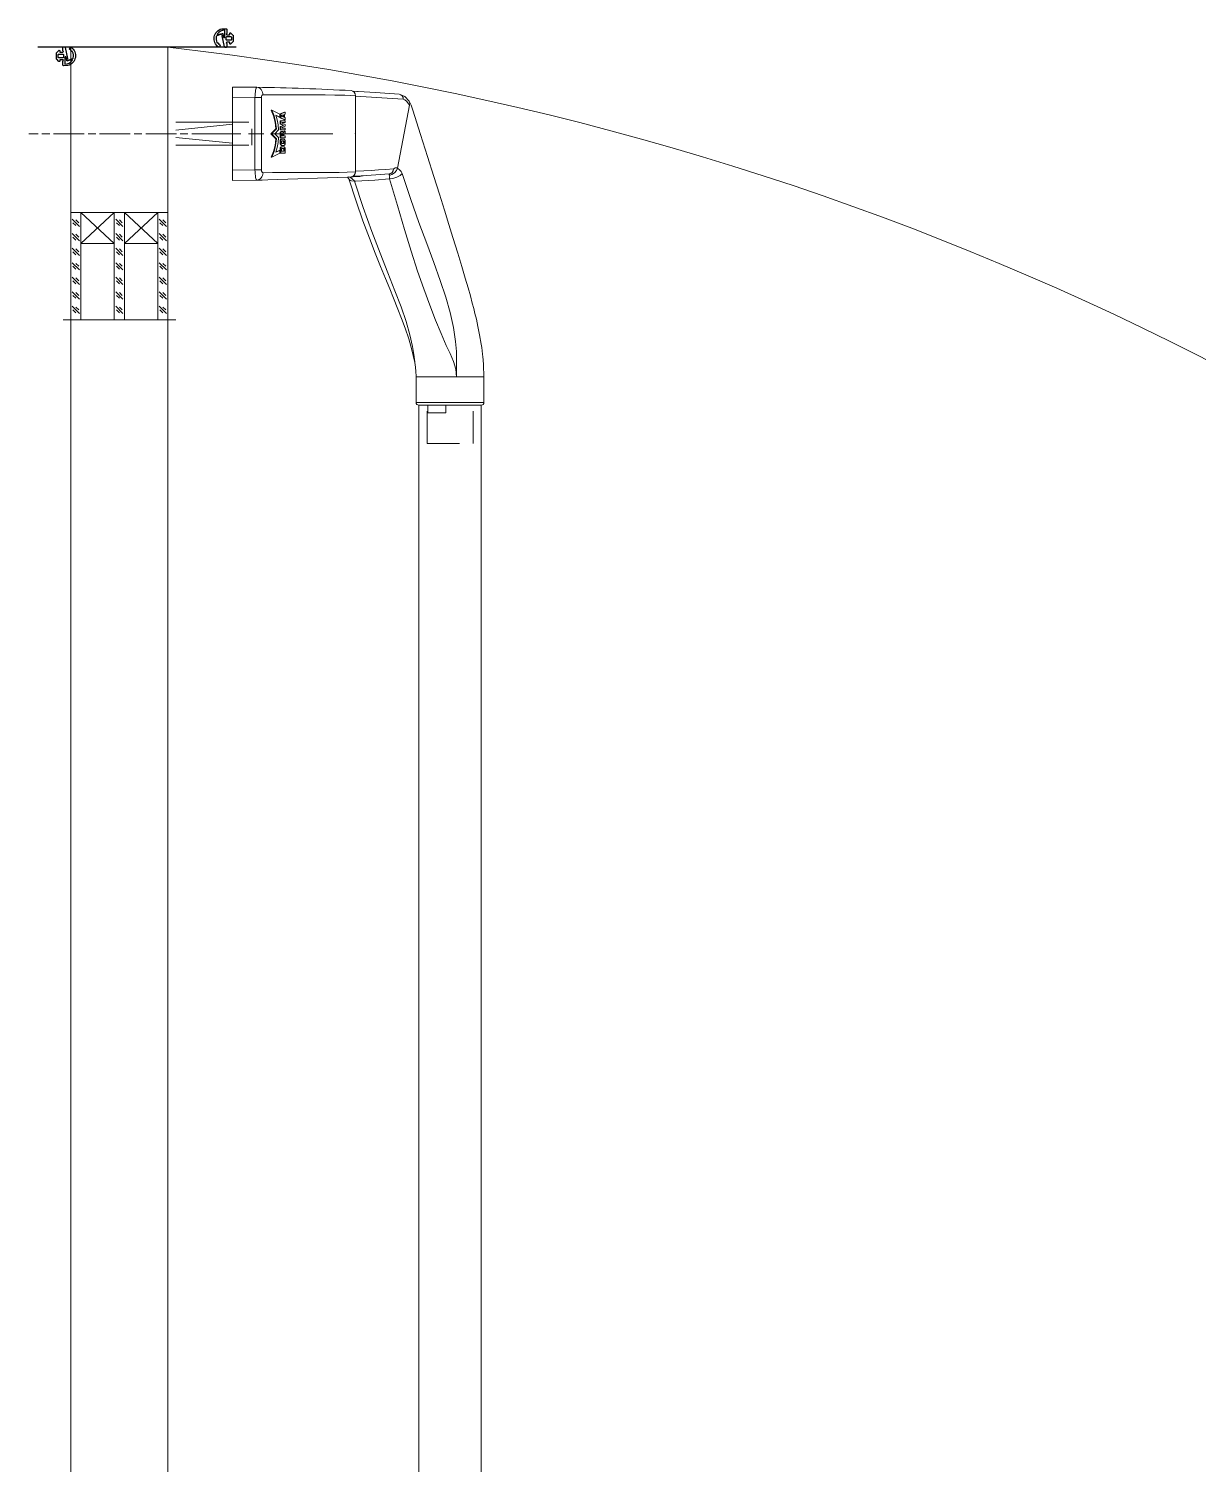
# Model space of a CAD drawing. Header units: millimetres. Extents: x -7155 to 483283, y -227682 to 148426.
# Drawn here: x 30715 to 31172, y 101238 to 101798 of the extents above; entities that cross this region are included whole.
import ezdxf

# ---------------------------------------------------------------- set-up
doc = ezdxf.new("R2010")
doc.units = ezdxf.units.MM
for name, pattern in [('CENTER', [50.8, 31.75, -6.35, 6.35, -6.35]), ('CENTER2', [28.575, 19.05, -3.175, 3.175, -3.175]), ('CENTERLINE', [30, 12, -1.5, 3, -1.5, 12]), ('HIDDEN', [9.525, 6.35, -3.175])]:
    doc.linetypes.add(name, pattern=pattern)
for name, color, linetype, lineweight in [('Al', 59, 'Continuous', 13), ('Cen', 1, 'CENTER2', 13), ('АР_Двери_внутренние_антипаника', 7, 'Continuous', 0), ('Витражные конструкции', 252, 'Continuous', 15)]:
    doc.layers.add(name, color=color, linetype=linetype, lineweight=lineweight)
doc.layers.add('CENTER', color=1, linetype='CENTER')

# ---------------------------------------------------------------- blocks, each defined once
blk = doc.blocks.new('UUNEW01NEW00')
at = {"layer": 'АР_Двери_внутренние_антипаника', "color": 1, "linetype": 'CENTERLINE'}
blk.add_line((0, 4.38), (0, 25.96), dxfattribs=at)
at = {"layer": 'АР_Двери_внутренние_антипаника', "color": 40, "linetype": 'Continuous'}
for p, q in [((-9.12, 23.97), (9.12, 23.97)), ((-9.07, 19.28), (-9.12, 23.97)), ((9.12, 23.97), (9.07, 19.28)), ((-9.05, 18.23), (-9.07, 19.28)), ((-9.03, 17.12), (-9.05, 18.23)), ((-8.45, 1.55), (-9.03, 17.12)), ((-8.8, 1.31), (-13.17, -0.12)), ((-8.45, 1.55), (-8.8, 1.31)), ((8.32, 0.49), (8.04, -3.92)), ((-20.37, -2.73), (-23.32, -3.88)), ((-17.01, -1.48), (-20.37, -2.73)), ((-13.17, -0.12), (-17.01, -1.48)), ((-25.93, -4.93), (-28.24, -5.88)), ((-23.32, -3.88), (-25.93, -4.93)), ((8.04, -3.92), (7.71, -8.57)), ((-34.25, -8.32), (-36.07, -9.02)), ((-32.12, -7.47), (-34.25, -8.32)), ((-30.3, -6.72), (-32.12, -7.47)), ((-28.24, -5.88), (-30.3, -6.72)), ((-42.2, -11.05), (-44.43, -11.56)), ((-40.03, -10.41), (-42.2, -11.05)), ((-37.96, -9.71), (-40.03, -10.41)), ((-36.07, -9.02), (-37.96, -9.71)), ((-0.17, -12.73), (4.59, -11.21)), ((4.59, -11.21), (5.55, -10.9)), ((5.55, -10.9), (6.38, -10.48)), ((6.38, -10.48), (7.29, -9.64)), ((7.29, -9.64), (7.62, -8.87)), ((7.62, -8.87), (7.67, -8.72)), ((7.67, -8.72), (7.71, -8.57)), ((-53, -19.47), (-53, -12.36)), ((-47.5, -11.86), (-52.5, -11.86)), ((-47.5, -11.87), (-46.28, -11.81)), ((-45.08, -11.67), (-46.28, -11.81)), ((-44.35, -11.54), (-45.08, -11.67)), ((-4.47, -14.09), (-0.17, -12.73)), ((-14.92, -17.4), (-11.81, -16.42)), ((-11.81, -16.42), (-8.33, -15.32)), ((-8.33, -15.32), (-4.47, -14.09)), ((-53, -24.6), (-53, -19.47)), ((-23.32, -20.01), (-20.24, -19.06)), ((-20.24, -19.06), (-17.73, -18.28)), ((-17.73, -18.28), (-14.92, -17.4)), ((-31.67, -22.45), (-30.09, -22.01)), ((-30.09, -22.01), (-28.19, -21.47)), ((-28.19, -21.47), (-25.96, -20.81)), ((-25.96, -20.81), (-23.32, -20.01)), ((-52.5, -25.1), (-47.5, -25.1)), ((-47.5, -25.09), (-45.11, -25.02)), ((-45.11, -25.02), (-44.13, -24.95)), ((-44.13, -24.95), (-43.58, -24.9)), ((-43.58, -24.9), (-43.02, -24.84)), ((-43.02, -24.84), (-42.41, -24.76)), ((-42.41, -24.76), (-41.77, -24.68)), ((-41.77, -24.68), (-41.09, -24.58)), ((-41.09, -24.58), (-39.25, -24.26)), ((-39.25, -24.26), (-37.63, -23.93)), ((-37.63, -23.93), (-36.23, -23.62)), ((-36.23, -23.62), (-35.09, -23.34)), ((-35.09, -23.34), (-34.16, -23.11)), ((-34.16, -23.11), (-33.06, -22.83)), ((-33.06, -22.83), (-31.67, -22.45))]:
    blk.add_line(p, q, dxfattribs=at)
at = {"layer": 'АР_Двери_внутренние_антипаника', "color": 1, "linetype": 'Continuous'}
for p, q in [((-7.13, 23.97), (-7.07, 19.61)), ((7.07, 19.61), (7.13, 23.97)), ((-9.07, 19.28), (-8.93, 19.39)), ((-9.07, 19.28), (-8.96, 18.82)), ((-8.96, 18.82), (-8.82, 18.6)), ((-8.93, 19.39), (-8.52, 19.49)), ((-8.82, 18.6), (-8.63, 18.4)), ((-8.63, 18.4), (-8.4, 18.24)), ((-8.52, 19.49), (-8.21, 19.54)), ((-8.4, 18.24), (-8.14, 18.13)), ((-8.21, 19.54), (-7.85, 19.57)), ((-8.14, 18.13), (-7.61, 18.04)), ((-7.85, 19.57), (-7.47, 19.6)), ((-7.57, 18.16), (-7.61, 18.04)), ((-7.61, 18.04), (-7.59, 16.21)), ((-7.45, 18.26), (-7.57, 18.16)), ((-7.47, 19.6), (-7.07, 19.61)), ((-7.37, 18.3), (-7.45, 18.26)), ((-7.28, 18.32), (-7.37, 18.3)), ((-7.18, 18.34), (-7.28, 18.32)), ((-7.07, 18.35), (-7.18, 18.34)), ((-7.07, 19.61), (7.07, 19.61)), ((-7.07, 19.61), (-7.07, 18.35)), ((7.07, 18.35), (-7.07, 18.35)), ((7.07, 19.61), (7.07, 18.35)), ((7.07, 19.61), (7.47, 19.6)), ((7.18, 18.34), (7.07, 18.35)), ((7.28, 18.32), (7.18, 18.34)), ((7.45, 18.26), (7.28, 18.32)), ((7.57, 18.16), (7.45, 18.26)), ((7.47, 19.6), (7.85, 19.57)), ((7.61, 18.04), (7.57, 18.16)), ((7.59, 16.24), (7.61, 18.04)), ((7.61, 18.04), (8.14, 18.13)), ((7.85, 19.57), (8.21, 19.54)), ((8.14, 18.13), (8.4, 18.24)), ((8.21, 19.54), (8.53, 19.49)), ((8.4, 18.24), (8.63, 18.4)), ((8.53, 19.49), (8.93, 19.39)), ((8.63, 18.4), (8.82, 18.6)), ((8.82, 18.6), (8.96, 18.82)), ((8.93, 19.39), (9.07, 19.28)), ((8.96, 18.82), (9.07, 19.28)), ((-7.59, 16.21), (-7.59, 14.07)), ((-7.59, 14.07), (-7.59, 12.15)), ((-3.49, 16), (-4.59, 16.43)), ((-4.59, 16.43), (-4.59, 16.31)), ((-3.49, 15.88), (-4.59, 16.31)), ((-4.59, 16.31), (-3.82, 14.76)), ((-3.82, 14.76), (-3.25, 14.76)), ((-3.02, 14.7), (-3.79, 14.7)), ((-3.79, 14.7), (-3.79, 14.58)), ((-3.02, 14.58), (-3.79, 14.58)), ((-3.79, 14.58), (-3.79, 13.71)), ((-3.25, 14.76), (-3.62, 15.51)), ((-3.62, 15.51), (-2.7, 15.27)), ((-3.25, 14.88), (-3.56, 15.49)), ((-2.27, 15.69), (-3.49, 16)), ((-2.27, 15.58), (-3.49, 15.88)), ((-3.07, 14.4), (-3.42, 14.4)), ((-3.42, 14.4), (-3.42, 13.89)), ((-3.25, 14.88), (-3.25, 14.76)), ((-3.03, 14.4), (-3.07, 14.4)), ((-2.99, 14.39), (-3.03, 14.4)), ((-3.02, 14.7), (-3.02, 14.58)), ((-2.93, 14.69), (-3.02, 14.7)), ((-2.93, 14.58), (-3.02, 14.58)), ((-3, 14.01), (-2.97, 14.02)), ((-2.96, 14.38), (-2.99, 14.39)), ((-2.97, 14.02), (-2.94, 14.03)), ((-2.93, 14.37), (-2.96, 14.38)), ((-2.94, 14.03), (-2.91, 14.04)), ((-2.85, 14.68), (-2.93, 14.69)), ((-2.85, 14.56), (-2.93, 14.58)), ((-2.9, 14.35), (-2.93, 14.37)), ((-2.91, 14.04), (-2.89, 14.06)), ((-2.88, 14.33), (-2.9, 14.35)), ((-2.89, 14.06), (-2.88, 14.08)), ((-2.87, 14.31), (-2.88, 14.33)), ((-2.88, 14.08), (-2.87, 14.1)), ((-2.87, 14.28), (-2.87, 14.31)), ((-2.87, 14), (-2.87, 14.28)), ((-2.87, 14.12), (-2.87, 14)), ((-2.87, 14.1), (-2.87, 14.12)), ((-2.78, 14.66), (-2.85, 14.68)), ((-2.78, 14.54), (-2.85, 14.56)), ((-2.71, 14.63), (-2.78, 14.66)), ((-2.71, 14.52), (-2.78, 14.54)), ((-2.65, 14.6), (-2.71, 14.63)), ((-2.65, 14.48), (-2.71, 14.52)), ((-2.7, 15.27), (-1.73, 15.11)), ((-2.6, 14.56), (-2.65, 14.6)), ((-2.6, 14.44), (-2.65, 14.48)), ((-2.57, 14.51), (-2.6, 14.56)), ((-2.57, 14.4), (-2.6, 14.44)), ((-2.54, 14.47), (-2.57, 14.51)), ((-2.54, 14.35), (-2.57, 14.4)), ((-2.54, 14.42), (-2.54, 14.47)), ((-2.54, 14.42), (-2.54, 14.3)), ((-2.54, 14.3), (-2.54, 14.35)), ((-2.54, 13.98), (-2.54, 14.3)), ((-2.27, 14.47), (-2.28, 14.42)), ((-2.28, 14.42), (-2.28, 14.3)), ((-2.27, 14.36), (-2.28, 14.3)), ((-2.28, 14.3), (-2.28, 13.98)), ((-0.97, 15.52), (-2.27, 15.69)), ((-0.97, 15.4), (-2.27, 15.58)), ((-2.24, 14.52), (-2.27, 14.47)), ((-2.24, 14.41), (-2.27, 14.36)), ((-2.2, 14.57), (-2.24, 14.52)), ((-2.2, 14.46), (-2.24, 14.41)), ((-2.14, 14.61), (-2.2, 14.57)), ((-2.14, 14.5), (-2.2, 14.46)), ((-2.07, 14.65), (-2.14, 14.61)), ((-2.07, 14.53), (-2.14, 14.5)), ((-1.98, 14.67), (-2.07, 14.65)), ((-1.98, 14.56), (-2.07, 14.53)), ((-1.89, 14.69), (-1.98, 14.67)), ((-1.89, 14.57), (-1.98, 14.56)), ((-1.89, 14.32), (-1.9, 14.3)), ((-1.9, 14.3), (-1.9, 14.28)), ((-1.9, 14.28), (-1.9, 14)), ((-1.9, 14.12), (-1.9, 14.1)), ((-1.9, 14.1), (-1.88, 14.07)), ((-1.8, 14.7), (-1.89, 14.69)), ((-1.8, 14.58), (-1.89, 14.57)), ((-1.87, 14.34), (-1.89, 14.32)), ((-1.88, 14.07), (-1.87, 14.05)), ((-1.85, 14.36), (-1.87, 14.34)), ((-1.87, 14.05), (-1.84, 14.04)), ((-1.83, 14.37), (-1.85, 14.36)), ((-1.84, 14.04), (-1.81, 14.02)), ((-1.8, 14.38), (-1.83, 14.37)), ((-1.81, 14.02), (-1.78, 14.01)), ((-1.8, 14.7), (-1.8, 14.58)), ((-1.51, 14.7), (-1.8, 14.7)), ((-1.51, 14.58), (-1.8, 14.58)), ((-1.77, 14.39), (-1.8, 14.38)), ((-1.73, 14.4), (-1.77, 14.39)), ((-1.73, 15.11), (-0.73, 15.02)), ((-1.7, 14.4), (-1.73, 14.4)), ((-1.61, 14.4), (-1.7, 14.4)), ((-1.57, 14.4), (-1.61, 14.4)), ((-1.53, 14.39), (-1.57, 14.4)), ((-1.54, 14.01), (-1.51, 14.02)), ((-1.49, 14.38), (-1.53, 14.39)), ((-1.51, 14.7), (-1.51, 14.58)), ((-1.42, 14.69), (-1.51, 14.7)), ((-1.42, 14.58), (-1.51, 14.58)), ((-1.51, 14.02), (-1.48, 14.03)), ((-1.46, 14.37), (-1.49, 14.38)), ((-1.48, 14.03), (-1.45, 14.04)), ((-1.44, 14.35), (-1.46, 14.37)), ((-1.45, 14.04), (-1.43, 14.06)), ((-1.42, 14.33), (-1.44, 14.35)), ((-1.43, 14.06), (-1.42, 14.08)), ((-1.34, 14.68), (-1.42, 14.69)), ((-1.34, 14.56), (-1.42, 14.58)), ((-1.41, 14.31), (-1.42, 14.33)), ((-1.42, 14.08), (-1.41, 14.1)), ((-1.41, 14.28), (-1.41, 14.31)), ((-1.41, 14), (-1.41, 14.28)), ((-1.41, 14.12), (-1.41, 14)), ((-1.41, 14.1), (-1.41, 14.12)), ((-1.27, 14.66), (-1.34, 14.68)), ((-1.27, 14.54), (-1.34, 14.56)), ((-1.2, 14.63), (-1.27, 14.66)), ((-1.2, 14.52), (-1.27, 14.54)), ((-1.14, 14.6), (-1.2, 14.63)), ((-1.14, 14.48), (-1.2, 14.52)), ((-1.09, 14.56), (-1.14, 14.6)), ((-1.09, 14.44), (-1.14, 14.48)), ((-1.05, 14.51), (-1.09, 14.56)), ((-1.05, 14.4), (-1.09, 14.44)), ((-1.03, 14.47), (-1.05, 14.51)), ((-1.03, 14.35), (-1.05, 14.4)), ((-1.03, 14.42), (-1.03, 14.47)), ((-1.03, 14.42), (-1.03, 14.3)), ((-1.03, 14.3), (-1.03, 14.35)), ((-1.03, 13.98), (-1.03, 14.3)), ((0, 16.49), (-0.97, 15.52)), ((0, 16.38), (-0.97, 15.4)), ((-0.97, 15.52), (-0.97, 15.4)), ((0, 14.7), (-0.77, 14.7)), ((-0.77, 14.7), (-0.77, 14.58)), ((0, 14.58), (-0.77, 14.58)), ((-0.77, 14.58), (-0.77, 13.71)), ((-0.73, 15.02), (0, 15.75)), ((-0.12, 14.42), (-0.44, 14.42)), ((-0.44, 14.42), (-0.44, 14.2)), ((-0.44, 14.32), (-0.12, 14.32)), ((-0.44, 14.2), (-0.12, 14.2)), ((-0.44, 14.07), (-0.21, 14.07)), ((-0.44, 13.71), (-0.44, 14.07)), ((-0.21, 14.07), (0.04, 13.71)), ((-0.09, 14.42), (-0.12, 14.42)), ((-0.12, 14.32), (-0.12, 14.2)), ((-0.12, 14.32), (-0.09, 14.32)), ((-0.12, 14.2), (-0.09, 14.21)), ((-0.07, 14.41), (-0.09, 14.42)), ((-0.09, 14.32), (-0.06, 14.33)), ((-0.09, 14.21), (-0.06, 14.21)), ((-0.04, 14.41), (-0.07, 14.41)), ((-0.06, 14.33), (-0.03, 14.33)), ((-0.06, 14.21), (-0.03, 14.22)), ((-0.02, 14.4), (-0.04, 14.41)), ((-0.03, 14.33), (-0.01, 14.34)), ((-0.03, 14.22), (-0.01, 14.23)), ((0, 14.39), (-0.02, 14.4)), ((-0.01, 14.34), (0.01, 14.36)), ((-0.01, 14.23), (0.01, 14.24)), ((0, 16.49), (0, 16.38)), ((0.97, 15.52), (0, 16.49)), ((0.97, 15.4), (0, 16.38)), ((0, 15.75), (0.73, 15.02)), ((0, 14.7), (0, 14.58)), ((0.08, 14.69), (0, 14.7)), ((0.08, 14.58), (0, 14.58)), ((0.01, 14.38), (0, 14.39)), ((0.02, 14.36), (0.01, 14.38)), ((0.01, 14.36), (0.02, 14.37)), ((0.01, 14.24), (0.02, 14.26)), ((0.03, 14.35), (0.02, 14.36)), ((0.02, 14.26), (0.03, 14.27)), ((0.03, 14.33), (0.03, 14.35)), ((0.03, 14.33), (0.03, 14.29)), ((0.03, 14.29), (0.03, 14.33)), ((0.03, 14.27), (0.03, 14.29)), ((0.16, 14.68), (0.08, 14.69)), ((0.16, 14.56), (0.08, 14.58)), ((0.23, 14.66), (0.16, 14.68)), ((0.23, 14.54), (0.16, 14.56)), ((0.18, 14.09), (0.25, 14.11)), ((0.48, 13.71), (0.18, 14.09)), ((0.3, 14.63), (0.23, 14.66)), ((0.3, 14.52), (0.23, 14.54)), ((0.25, 14.11), (0.32, 14.14)), ((0.48, 13.82), (0.25, 14.11)), ((0.35, 14.6), (0.3, 14.63)), ((0.35, 14.48), (0.3, 14.52)), ((0.32, 14.14), (0.37, 14.18)), ((0.4, 14.56), (0.35, 14.6)), ((0.4, 14.44), (0.35, 14.48)), ((0.37, 14.18), (0.41, 14.22)), ((0.43, 14.51), (0.4, 14.56)), ((0.43, 14.4), (0.4, 14.44)), ((0.41, 14.22), (0.43, 14.26)), ((0.44, 14.47), (0.43, 14.51)), ((0.44, 14.35), (0.43, 14.4)), ((0.43, 14.26), (0.45, 14.31)), ((0.45, 14.44), (0.44, 14.47)), ((0.45, 14.31), (0.44, 14.35)), ((0.73, 15.02), (1.73, 15.11)), ((0.75, 14.7), (0.75, 14.58)), ((1.38, 14.7), (0.75, 14.7)), ((1.38, 14.58), (0.75, 14.58)), ((0.75, 14.58), (0.75, 13.71)), ((2.27, 15.69), (0.97, 15.52)), ((2.27, 15.58), (0.97, 15.4)), ((0.97, 15.52), (0.97, 15.4)), ((1.11, 13.71), (1.11, 14.3)), ((1.11, 14.3), (1.24, 14.3)), ((1.24, 14.3), (1.48, 13.71)), ((1.38, 14.7), (1.38, 14.58)), ((1.57, 14.21), (1.38, 14.7)), ((1.57, 14.09), (1.38, 14.58)), ((1.57, 14.21), (1.57, 14.09)), ((1.71, 14.21), (1.57, 14.21)), ((1.71, 14.09), (1.57, 14.09)), ((1.9, 14.7), (1.71, 14.21)), ((1.9, 14.58), (1.71, 14.09)), ((1.71, 14.21), (1.71, 14.09)), ((1.73, 15.11), (2.7, 15.27)), ((1.8, 13.71), (2.04, 14.3)), ((1.9, 14.7), (1.9, 14.58)), ((2.53, 14.7), (1.9, 14.7)), ((2.53, 14.58), (1.9, 14.58)), ((2.04, 14.3), (2.17, 14.3)), ((2.17, 14.3), (2.17, 13.71)), ((3.49, 16), (2.27, 15.69)), ((3.49, 15.88), (2.27, 15.58)), ((2.53, 14.7), (2.53, 14.58)), ((2.53, 13.71), (2.53, 14.58)), ((2.7, 15.27), (3.62, 15.51)), ((3.1, 14.7), (2.74, 13.82)), ((3.1, 14.58), (2.74, 13.71)), ((3.1, 14.7), (3.1, 14.58)), ((3.86, 14.7), (3.1, 14.7)), ((3.86, 14.58), (3.1, 14.58)), ((3.62, 15.51), (3.25, 14.76)), ((3.56, 15.49), (3.25, 14.88)), ((3.25, 14.88), (3.25, 14.76)), ((3.25, 14.76), (3.82, 14.76)), ((3.36, 14.35), (3.25, 14.02)), ((3.29, 14.13), (3.68, 14.13)), ((3.61, 14.35), (3.36, 14.35)), ((4.59, 16.43), (3.49, 16)), ((4.59, 16.31), (3.49, 15.88)), ((3.71, 14.02), (3.61, 14.35)), ((3.82, 14.76), (4.59, 16.31)), ((3.86, 14.7), (3.86, 14.58)), ((4.22, 13.82), (3.86, 14.7)), ((4.22, 13.71), (3.86, 14.58)), ((4.59, 16.43), (4.59, 16.31)), ((7.59, 14.15), (7.59, 16.24)), ((7.59, 12.27), (7.59, 14.15)), ((-7.59, 12.15), (-7.6, 9.79)), ((-3.79, 13.71), (-3.02, 13.71)), ((-3.42, 14), (-3.07, 14)), ((-3.42, 13.89), (-3.07, 13.89)), ((-3.07, 14), (-3.07, 13.89)), ((-3.07, 14), (-3.03, 14)), ((-3.07, 13.89), (-3.03, 13.89)), ((-3.03, 14), (-3, 14.01)), ((-3.03, 13.89), (-3, 13.89)), ((-3.02, 13.71), (-2.92, 13.71)), ((-3, 13.89), (-2.97, 13.9)), ((-2.97, 13.9), (-2.94, 13.91)), ((-2.94, 13.91), (-2.91, 13.93)), ((-2.92, 13.71), (-2.83, 13.73)), ((-2.91, 13.93), (-2.89, 13.94)), ((-2.89, 13.94), (-2.88, 13.96)), ((-2.88, 13.96), (-2.87, 13.98)), ((-2.87, 13.98), (-2.87, 14)), ((-2.83, 13.73), (-2.75, 13.75)), ((-2.75, 13.75), (-2.68, 13.79)), ((-2.68, 13.79), (-2.62, 13.83)), ((-2.62, 13.83), (-2.57, 13.88)), ((-2.57, 13.88), (-2.55, 13.93)), ((-2.55, 13.93), (-2.54, 13.98)), ((-2.28, 13.98), (-2.27, 13.94)), ((-2.27, 13.94), (-2.25, 13.89)), ((-2.25, 13.89), (-2.22, 13.85)), ((-2.22, 13.85), (-2.17, 13.81)), ((-2.17, 13.81), (-2.11, 13.77)), ((-2.11, 13.77), (-2.04, 13.74)), ((-2.04, 13.74), (-1.96, 13.72)), ((-1.96, 13.72), (-1.88, 13.71)), ((-1.9, 14), (-1.9, 13.98)), ((-1.9, 13.98), (-1.88, 13.96)), ((-1.88, 13.96), (-1.87, 13.94)), ((-1.88, 13.71), (-1.8, 13.71)), ((-1.87, 13.94), (-1.84, 13.92)), ((-1.84, 13.92), (-1.81, 13.91)), ((-1.81, 13.91), (-1.78, 13.9)), ((-1.8, 13.71), (-1.51, 13.71)), ((-1.78, 14.01), (-1.74, 14)), ((-1.78, 13.9), (-1.74, 13.89)), ((-1.74, 14), (-1.7, 14)), ((-1.74, 13.89), (-1.7, 13.89)), ((-1.7, 14), (-1.7, 13.89)), ((-1.7, 14), (-1.61, 14)), ((-1.7, 13.89), (-1.61, 13.89)), ((-1.61, 14), (-1.61, 13.89)), ((-1.61, 14), (-1.57, 14)), ((-1.61, 13.89), (-1.57, 13.89)), ((-1.57, 14), (-1.54, 14.01)), ((-1.57, 13.89), (-1.54, 13.89)), ((-1.54, 13.89), (-1.51, 13.9)), ((-1.51, 13.9), (-1.48, 13.91)), ((-1.51, 13.71), (-1.41, 13.71)), ((-1.48, 13.91), (-1.45, 13.93)), ((-1.45, 13.93), (-1.43, 13.94)), ((-1.43, 13.94), (-1.42, 13.96)), ((-1.42, 13.96), (-1.41, 13.98)), ((-1.41, 13.98), (-1.41, 14)), ((-1.41, 13.71), (-1.32, 13.73)), ((-1.32, 13.73), (-1.24, 13.75)), ((-1.24, 13.75), (-1.17, 13.79)), ((-1.17, 13.79), (-1.11, 13.83)), ((-1.11, 13.83), (-1.06, 13.88)), ((-1.06, 13.88), (-1.03, 13.93)), ((-1.03, 13.93), (-1.03, 13.98)), ((-0.77, 13.71), (-0.44, 13.71)), ((0.04, 13.71), (0.48, 13.71)), ((0.48, 13.82), (0.48, 13.71)), ((0.75, 13.71), (1.11, 13.71)), ((1.48, 13.71), (1.8, 13.71)), ((2.17, 13.71), (2.53, 13.71)), ((2.74, 13.82), (2.74, 13.71)), ((2.74, 13.71), (3.16, 13.71)), ((3.16, 13.71), (3.2, 13.86)), ((3.2, 13.86), (3.76, 13.86)), ((3.25, 14.02), (3.71, 14.02)), ((3.76, 13.86), (3.81, 13.71)), ((3.81, 13.71), (4.22, 13.71)), ((4.22, 13.82), (4.22, 13.71)), ((7.6, 9.93), (7.59, 12.27)), ((-7.6, 9.79), (-7.6, 7.8)), ((7.6, 7.96), (7.6, 9.93)), ((-7.6, 7.8), (-7.59, 6.17)), ((-7.59, 6.17), (-7.58, 4.72)), ((7.56, 4.02), (7.59, 5.9)), ((7.59, 5.9), (7.6, 7.96)), ((-7.58, 4.72), (-7.54, 3.16)), ((-7.54, 3.16), (-7.49, 1.6)), ((7.51, 2.03), (7.56, 4.02)), ((-9.27, 0.17), (-14.41, -1.53)), ((-9.21, 0.78), (-9.27, 0.17)), ((-9.16, 0.22), (-9.27, 0.17)), ((-9.26, -0.05), (-9.27, 0.17)), ((-9.11, 1.03), (-9.21, 0.78)), ((-8.86, 0.54), (-9.16, 0.22)), ((-8.97, 1.21), (-9.11, 1.03)), ((-8.8, 1.31), (-8.97, 1.21)), ((-8.7, 0.79), (-8.86, 0.54)), ((-8.63, 0.89), (-8.7, 0.79)), ((-8.57, 0.97), (-8.63, 0.89)), ((-8.52, 1.04), (-8.57, 0.97)), ((-8.44, 1.35), (-8.52, 1.04)), ((-8.42, 0.83), (-8.45, 1.53)), ((-8.45, 1.41), (-8.39, 0.41)), ((-8.33, 0.51), (-8.42, 0.83)), ((-8.39, 0.41), (-8.35, -0.35)), ((-8.39, 0.41), (-8.31, 0.41)), ((-8.11, 0.24), (-8.33, 0.51)), ((-7.79, 0.06), (-8.11, 0.24)), ((-7.42, 0), (-7.79, 0.06)), ((-7.53, 0.02), (-7.51, 0.01)), ((-7.51, 0.01), (-7.34, 0)), ((-7.49, 1.6), (-7.42, 0)), ((-7.42, 0), (7.42, 0)), ((-7.34, 0), (7.34, 0)), ((6.72, -9.36), (7.34, 0)), ((7.42, 0), (7.51, 2.03)), ((7.79, 0.06), (7.42, 0)), ((8.11, 0.24), (7.79, 0.06)), ((8.33, 0.51), (8.11, 0.24)), ((8.42, 0.83), (8.33, 0.51)), ((-14.41, -1.53), (-19.08, -3.2)), ((-9.04, -3.8), (-9.26, -0.05)), ((-8.35, -0.35), (-8.32, -0.87)), ((-8.32, -0.87), (-8.31, -1.13)), ((-8.31, -1.13), (-8.31, -1.11)), ((-8.31, -1.15), (-8.22, -1.15)), ((-8.22, -1.15), (-8.22, -1.24)), ((-8.22, -1.24), (-8.2, -1.51)), ((-8.2, -1.51), (-8.2, -1.49)), ((-7.34, 0), (-7.24, -1.67)), ((-7.24, -1.67), (-7.15, -3.11)), ((8.26, -0.44), (8.27, -0.27)), ((-23.31, -4.82), (-27.16, -6.34)), ((-19.08, -3.2), (-23.31, -4.82)), ((-8.84, -6.61), (-9.04, -3.8)), ((-7.15, -3.11), (-7.06, -4.54)), ((-7.06, -4.54), (-6.96, -5.97)), ((-30.65, -7.71), (-33.82, -8.92)), ((-27.16, -6.34), (-30.65, -7.71)), ((-18.69, -9.6), (-14, -8.22)), ((-14, -8.22), (-8.84, -6.64)), ((-8.84, -6.64), (-8.84, -6.61)), ((-8.84, -6.64), (-8.72, -6.63)), ((-8.75, -7.33), (-8.84, -6.64)), ((-8.51, -8.08), (-8.75, -7.33)), ((-8.72, -6.63), (-8.61, -6.64)), ((-8.61, -6.64), (-8.4, -6.68)), ((-8.16, -8.72), (-8.51, -8.08)), ((-8.4, -6.68), (-8.15, -6.7)), ((-8.15, -6.7), (-8.08, -6.66)), ((-8.08, -6.66), (-8.03, -6.62)), ((-7.96, -7.14), (-8.08, -6.66)), ((-8.03, -6.62), (-7.99, -6.61)), ((-7.99, -6.61), (-7.91, -6.64)), ((-7.65, -7.63), (-7.96, -7.14)), ((-7.91, -6.64), (-7.86, -6.66)), ((-7.77, -6.91), (-7.86, -6.61)), ((-7.86, -6.66), (-7.86, -6.61)), ((-7.54, -7.18), (-7.77, -6.91)), ((-7.2, -8.01), (-7.65, -7.63)), ((-7.22, -7.36), (-7.54, -7.18)), ((-6.86, -7.41), (-7.22, -7.36)), ((-6.71, -8.21), (-7.2, -8.01)), ((-6.71, -8.21), (-7.09, -8.7)), ((-6.96, -5.97), (-6.86, -7.41)), ((-6.86, -7.41), (-6.84, -7.49)), ((-6.84, -7.49), (-6.82, -7.54)), ((-6.82, -7.54), (-6.81, -7.56)), ((-6.81, -7.56), (-6.8, -7.58)), ((-6.8, -7.58), (-6.8, -7.58)), ((-6.8, -7.58), (-6.8, -7.59)), ((-6.8, -7.59), (-6.79, -7.59)), ((-6.79, -7.59), (-6.79, -7.59)), ((-6.79, -7.59), (-6.79, -7.59)), ((-6.79, -7.59), (-6.79, -7.59)), ((-6.79, -7.59), (-6.79, -7.59)), ((-6.79, -7.59), (-6.79, -7.59)), ((-6.79, -7.59), (-6.79, -7.59)), ((-6.79, -7.59), (-6.79, -7.59)), ((-6.79, -7.59), (-6.79, -7.59)), ((-6.79, -7.59), (-6.79, -7.59)), ((-6.79, -7.59), (-6.68, -7.79)), ((-6.65, -8.12), (-6.71, -8.21)), ((-6.71, -8.21), (5.56, -10.56)), ((-6.68, -7.79), (-6.63, -8.02)), ((-6.63, -8.02), (-6.65, -8.12)), ((-41.55, -11.15), (-43.09, -11.39)), ((-39.27, -10.66), (-41.55, -11.15)), ((-36.69, -9.91), (-39.27, -10.66)), ((-33.82, -8.92), (-36.69, -9.91)), ((-26.81, -12.13), (-22.94, -10.88)), ((-22.94, -10.88), (-18.69, -9.6)), ((-12.83, -10.8), (-17.34, -12.42)), ((-7.78, -9.13), (-12.83, -10.8)), ((-7.78, -9.13), (-8.16, -8.72)), ((-7.37, -8.94), (-7.78, -9.13)), ((-7.09, -8.7), (-7.37, -8.94)), ((5.56, -10.56), (6.3, -10.02)), ((5.56, -10.56), (5.96, -10.63)), ((5.96, -10.63), (6.34, -10.51)), ((6.3, -10.02), (6.6, -9.68)), ((6.34, -10.51), (6.37, -10.47)), ((6.6, -9.68), (6.72, -9.36)), ((6.72, -9.36), (7.07, -9.31)), ((7.07, -9.31), (7.4, -9.14)), ((7.4, -9.14), (7.62, -8.87)), ((-52.5, -11.88), (-52.5, -19.76)), ((-47.5, -11.89), (-47.5, -11.94)), ((-47.5, -11.94), (-47.5, -19.76)), ((-43.09, -11.39), (-44.53, -11.6)), ((-33.51, -14.54), (-30.32, -13.37)), ((-30.32, -13.37), (-26.81, -12.13)), ((-21.42, -13.94), (-25.17, -15.33)), ((-17.34, -12.42), (-21.42, -13.94)), ((-41.35, -17.75), (-39.01, -16.72)), ((-39.01, -16.72), (-36.4, -15.66)), ((-36.4, -15.66), (-33.51, -14.54)), ((-28.66, -16.56), (-31.9, -17.63)), ((-25.17, -15.33), (-28.66, -16.56)), ((-47.5, -19.76), (-45.97, -19.61)), ((-45.97, -19.61), (-44.46, -19.16)), ((-44.46, -19.16), (-42.95, -18.49)), ((-42.95, -18.49), (-41.35, -17.75)), ((-40.57, -19.58), (-42.5, -19.72)), ((-37.82, -19.18), (-40.57, -19.58)), ((-34.94, -18.52), (-37.82, -19.18)), ((-31.9, -17.63), (-34.94, -18.52)), ((-52.5, -19.76), (-52.5, -25.09)), ((-45.94, -19.76), (-47.5, -19.76)), ((-47.5, -19.76), (-47.5, -25.09)), ((-44.29, -19.76), (-45.94, -19.76)), ((-42.5, -19.72), (-44.29, -19.76)), ((-52.5, -25.09), (-47.5, -25.09))]:
    blk.add_line(p, q, dxfattribs=at)
at = {"layer": 'АР_Двери_внутренние_антипаника', "color": 1, "linetype": 'HIDDEN'}
for p, q in [((-60.5, -14.01), (-53, -14.01)), ((-60.5, -14.01), (-60.5, -23.03)), ((-54.5, -17.64), (-54.5, -14.14)), ((-54.5, -14.14), (-53, -14.14)), ((-54.5, -17.64), (-53, -17.64)), ((-60.5, -23.03), (-53, -23.03))]:
    blk.add_line(p, q, dxfattribs=at)
at = {"layer": 'АР_Двери_внутренние_антипаника', "color": 40, "linetype": 'Continuous'}
for centre, radius, start, end in [((-490.86, 27.67), 500, 356.9219, 359.0377), ((-52.5, -12.36), 0.5, 90, 180), ((-52.5, -24.6), 0.5, 180, 270)]:
    blk.add_arc(centre, radius, start, end, dxfattribs=at)
at = {"layer": 'АР_Двери_внутренние_антипаника', "color": 1, "linetype": 'Continuous'}
blk.add_arc((490.85, 29.32), 500, 183.3082, 184.1216, dxfattribs=at)
blk.add_point((0, 0), dxfattribs=at)
blk = doc.blocks.new('ТПУ-45.02')
at = {"elevation": 0}
blk.add_lwpolyline([(-1.95, 2.5, -0.916659), (-1.46, 2.45), (-1.46, 1.4, -0.398231), (-1.56, 1.3), (-1.95, 1.3, 0.668179), (-2.12, 0.87), (-1.32, 0.07, 0.198912), (-1.15, 0), (1.15, 0, 0.198912), (1.33, 0.07), (2.13, 0.87, 0.668179), (1.95, 1.3), (1.6, 1.3, -0.414214), (1.5, 1.4), (1.5, 2.45, -0.904069), (2, 2.5), (3.25, 2.5, 0.414214), (3.5, 2.75), (3.5, 3.12, 0.327426), (3.33, 3.36), (-1.02, 4.3, 0.167079), (-1.18, 4.27, -0.978527), (-1.56, 4.79, 0.140808), (-1.48, 4.91), (-0.96, 6.38, -0.301775), (-0.78, 6.57, -0.191208), (1.62, 6.31, -0.2528), (1.73, 6.1, 0.249371), (1.83, 5.89, -0.087675), (2.52, 5.19, 0.34791), (2.81, 5.09), (3.32, 5.37, 0.434986), (3.41, 5.73, 0.631386), (-3.78, 4.46), (-3.8, 2.75, 0.423855), (-3.56, 2.5)], format="xyb", close=True, dxfattribs=at)
blk.add_lwpolyline([(-1.97, 4.34, 0.440609), (-1.77, 4.03), (-0.49, 3.79, -0.880439), (-0.55, 3.3), (-3.19, 3.3, -0.266716), (-1.66, 6.19, -0.681981), (-1.51, 6.08)], format="xyb", close=True)
blk.add_lwpolyline([(0.55, 0.69, 0.413945), (0.7, 0.84), (0.7, 2.45, 0.414214), (0.45, 2.7), (-0.45, 2.7, 0.414214), (-0.7, 2.45), (-0.7, 0.84, 0.413945), (-0.55, 0.69), (0.55, 0.69)], format="xyb")
blk = doc.blocks.new('РУ-65.05')
blk.add_blockref('ТПУ-45.02', (-2.63, -2.5))
blk = doc.blocks.new('Стекло 4 мм разрез')
at = {"layer": 'Al'}
for p, q in [((-2, -41.94), (-2, 0)), ((2, -41.94), (2, 0))]:
    blk.add_line(p, q, dxfattribs=at)
at = {"layer": 'Al', "ltscale": 4}
blk.add_line((2, 0), (-2, 0), dxfattribs=at)
at = {"layer": 'Al', "color": 5, "linetype": 'Continuous'}
for p, q in [((-1.42, -5.36), (1.42, -2.52)), ((-1.14, -3.94), (0, -2.81)), ((0, -5.08), (1.14, -3.94)), ((-1.42, -11.04), (1.42, -8.2)), ((-1.14, -9.62), (0, -8.48)), ((0, -10.75), (1.14, -9.62)), ((-1.42, -16.71), (1.42, -13.88)), ((-1.14, -15.3), (0, -14.16)), ((0, -16.43), (1.14, -15.3)), ((-1.42, -22.39), (1.42, -19.55)), ((-1.14, -20.97), (0, -19.84)), ((0, -22.11), (1.14, -20.97)), ((-1.42, -28.07), (1.42, -25.23)), ((-1.14, -26.65), (0, -25.51)), ((0, -27.78), (1.14, -26.65)), ((-1.42, -33.74), (1.42, -30.91)), ((-1.14, -32.33), (0, -31.19)), ((0, -33.46), (1.14, -32.33)), ((-1.42, -39.42), (1.42, -36.58)), ((-1.14, -38), (0, -36.87)), ((0, -39.14), (1.14, -38))]:
    blk.add_line(p, q, dxfattribs=at)
blk = doc.blocks.new('СПД 38 4+4+4')
at = {"layer": 'Al', "ltscale": 4}
for p, q in [((4, 0), (17, -12)), ((4, -12), (17, 0)), ((21, 0), (34, -12)), ((21, -12), (34, 0))]:
    blk.add_line(p, q, dxfattribs=at)
for points in [[(4, 0), (17, 0), (17, -12), (4, -12)], [(21, 0), (34, 0), (34, -12), (21, -12)]]:
    blk.add_lwpolyline(points, close=True, dxfattribs=at)
at = {"layer": 'Cen', "ltscale": 5}
blk.add_line((41, -41.94), (-3, -41.94), dxfattribs=at)
at = {"layer": 'Al', "ltscale": 4}
for p in [(2, 0), (19, 0), (36, 0)]:
    blk.add_blockref('Стекло 4 мм разрез', p, dxfattribs=at)

msp = doc.modelspace()

# ---------------------------------------------------------------- linework, layer by layer
at = {"layer": 'CENTER', "color": 18, "ltscale": 5, "true_color": 0x000000}
msp.add_line((30796.18, 101791.23), (30718.82, 101791.23), dxfattribs=at)
at = {"layer": 'АР_Двери_внутренние_антипаника', "color": 18, "linetype": 'Continuous', "true_color": 0x000000}
for p, q in [((30794.86, 101761.93), (30772.61, 101761.93)), ((30772.61, 101758.86), (30794.86, 101761.16)), ((30794.86, 101753.71), (30772.61, 101756.01)), ((30794.86, 101752.93), (30772.61, 101752.93)), ((30867.54, 100951.03), (30867.54, 101651.43)), ((30892, 100951.03), (30892, 101651.43))]:
    msp.add_line(p, q, dxfattribs=at)
at = {"layer": 'АР_Двери_внутренние_антипаника', "color": 18, "linetype": 'HIDDEN', "true_color": 0x000000}
for p, q in [((30794.86, 101761.93), (30802.36, 101761.93)), ((30802.36, 101752.93), (30802.36, 101761.93)), ((30794.86, 101752.93), (30802.36, 101752.93))]:
    msp.add_line(p, q, dxfattribs=at)
at = {"layer": 'АР_Двери_внутренние_антипаника', "color": 18, "linetype": 'CENTERLINE', "true_color": 0x000000}
msp.add_line((30790.9, 101757.43), (30715.21, 101757.43), dxfattribs=at)
at = {"layer": 'Витражные конструкции', "color": 18, "linetype": 'Continuous', "lineweight": 9, "true_color": 0x000000}
for p, q in [((30731.61, 100858.23), (30731.61, 101791.23)), ((30731.61, 101791.23), (30769.61, 101791.23)), ((30769.61, 101791.23), (30769.61, 100858.23))]:
    msp.add_line(p, q, dxfattribs=at)
at = {"layer": 'Витражные конструкции', "color": 18, "linetype": 'Continuous', "lineweight": 9, "true_color": 0x000000, "extrusion": (0, 0, -1)}
msp.add_arc((-30637.34, 100617.81), 1180.85, 96.43136, 172.64011, dxfattribs=at)

# ---------------------------------------------------------------- block references
at = {"color": 18, "true_color": 0x000000, "xscale": -1}
for p, rotation in [((30792.56, 101792.02), 90), ((30728.56, 101790.44), 270)]:
    msp.add_blockref('РУ-65.05', p, dxfattribs=dict(at, rotation=rotation))
at = {"layer": 'Al', "color": 18, "ltscale": 4, "true_color": 0x000000, "xscale": -1}
msp.add_blockref('СПД 38 4+4+4', (30769.61, 101726.62), dxfattribs=at)
at = {"layer": 'АР_Двери_внутренние_антипаника', "color": 18, "true_color": 0x000000, "xscale": 2, "yscale": 2, "zscale": 2, "rotation": 89.99999999999999}
msp.add_blockref('UUNEW01NEW00', (30842.81, 101757.43), dxfattribs=at)

doc.saveas('drawing.dxf')
